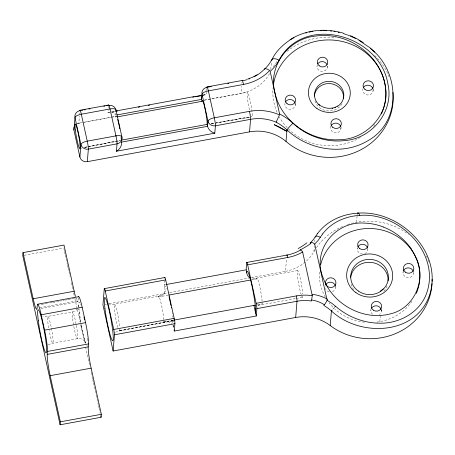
<?xml version="1.0" encoding="UTF-8"?>
<svg xmlns="http://www.w3.org/2000/svg" width="455" height="455" viewBox="0 0 455 455"><rect width="100%" height="100%" fill="white"/><g stroke="black" fill="none" stroke-linecap="round" stroke-linejoin="round"><path stroke-width="0.34" stroke-dasharray="2.27 1.71" d="M381.284 309.827L381.279 311.089L381.381 309.821M367.748 249.198L367.794 248.441M335.602 287.224L335.705 285.842M77.185 123.743A6.279 5.875 4.7 0 1 78.829 123.208L79.409 116.156M79.602 113.807L79.665 113.022M39.619 307.779L78.044 300.721L78.271 297.951M109.865 112.425L107.943 112.777L108.153 110.241M108.335 107.983L108.472 106.368M116.588 116.588A12.564 1.234 79.6 0 0 115.974 117.128L115.547 115.206L115.706 113.267M163.743 319.7A13.604 1.331 79.6 0 0 160.939 302.672A13.604 1.331 79.6 0 0 158.249 296.99C160.689 296.637 163.322 295.648 164.494 293.316C166.45 289.243 162.941 284.949 164.454 280.758M203.231 95.271L206.308 94.708L206.513 92.172M206.65 90.556L206.809 88.623M203.988 100.219L241.048 93.412L241.622 86.359M241.884 83.225L241.946 82.44M270.793 69.484L271.328 62.978M251.342 277.601L285.484 271.328L286.485 259.157M285.484 271.328A41.871 39.17 4.7 0 0 313.916 251.7L314.365 246.223M314.741 241.662L314.894 239.836M356.572 222.25L357.141 215.289M357.203 214.595L357.317 213.202M357.334 248.635L357.391 248.003M379.857 321.662L380.363 315.474M413.396 273.296L413.447 272.664M295.181 105.412L295.346 103.473M327.327 67.494L327.435 66.197M340.909 129.027L341.074 127.087M373.054 91.108L373.219 89.169M370.865 310.549L370.967 309.554A5.232 4.897 4.7 0 0 372.764 314.45M403.016 272.5L403.13 271.51M164.807 292.576L165.131 291.126L164.198 293.253L162.554 294.863L162.799 294.647L158.573 296.103L114.523 304.19L110.064 304.31L108.461 303.587M78.419 307.222L78.857 305.146L78.829 307.262M77.64 308.626L75.456 310.737L72.504 311.914L46.143 316.703L42.918 316.401M48.202 344.947L51.108 343.565L77.378 338.685C80.205 338.219 82.463 338.964 84.67 341L84.437 340.75L85.847 342.911L83.794 336.785L81.49 326.656M203.061 95.163L204.54 94.651L206.308 94.708M258.093 305.242L262.131 303.917A13.604 1.331 79.6 0 0 262.16 303.144M107.943 112.777L109.735 112.078M115.615 332.213L119.398 330.967L173.452 320.559M202.788 95.345L204.426 94.668L203.061 94.924M79.767 148.552L81.832 148.131M84.584 147.574L87.337 147.022M88.025 146.88L120.376 140.339L87.787 146.658M84.317 147.329L87.093 146.794M114.671 111.225L111.202 111.879L114.017 112.732L115.547 115.206M173.321 320.451L119.085 330.711L173.463 320.809M111.788 112.072L114.091 111.646M77.384 123.453L82.247 122.56M82.941 122.435L110.724 117.327M111.424 117.202L116.287 116.309M204.437 100.117L247.492 92.228M78.829 123.208L81.627 122.696M84.425 122.185L116.588 116.275M85.04 147.244L115.695 141.602M116.395 141.471L120.575 140.703M211.148 124.022L249.465 116.963L216.159 122.804M24.138 255.312L63.734 248.038M41.143 304.594L48.827 303.178M50.113 302.945L52.029 302.592M52.672 302.473L61.635 300.829M62.921 300.59L64.2 300.357M65.48 300.124L67.403 299.771M68.04 299.652L77.009 298.002M164.113 284.91L165.393 284.671M40.796 308.575L77.629 301.813M105.031 304.48L106.424 304.224M109.211 303.712L169.129 292.701M169.829 292.576L248.555 278.113M297.667 270.566L257.007 278.045L254.76 278.341L251.478 277.698M158.249 296.99L168.367 295.13M251.831 279.797L256.614 278.921A13.604 1.331 79.6 0 1 259.259 284.438A13.604 1.331 79.6 0 1 262.091 301.381M163.794 321.423A13.604 1.331 79.6 0 1 163.766 321.986L173.355 320.223M257.354 304.793L262.131 303.917M257.814 305.447L295.466 298.594M296.159 298.463L302.433 297.32M256.614 278.921L252.326 279.125M163.772 321.986C166.479 321.332 169.704 321.543 171.683 323.738M211.296 123.658L215.465 122.924M211.325 123.686L215.516 122.987M216.216 122.873L251.848 116.912M111.475 111.884L113.272 112.288M172.985 325.808L173.48 327.373M171.967 320.479L172.815 324.324M172.957 324.967L173.662 328.174M64.041 249.42L64.496 251.496M64.65 252.184L65.111 254.26M65.258 254.954L67.397 264.628M67.55 265.322L68.005 267.398M68.159 268.086L69.99 276.384M71.367 282.606L72.737 288.828M73.653 292.974L74.722 297.815M74.876 298.508L77.014 308.189M77.316 309.571L80.12 322.259M80.626 324.569L84.829 343.605M85.597 347.068L89.794 366.087M91.165 372.309L92.081 376.461M92.234 377.149L92.695 379.225M92.848 379.919L93.303 381.99M93.457 382.683L96.05 394.434M96.204 395.128L98.343 404.808M98.49 405.496L98.951 407.572M99.105 408.266L100.174 413.106M81.058 324.398L81.525 326.855M80.666 322.214L78.891 308.587M381.301 309.753L381.33 310.862M273.318 66.76A64.223 60.077 4.7 0 1 276.879 61.624M287.065 51.318A64.223 60.077 4.7 0 1 335.864 37.577M374.732 55.567A64.223 60.077 4.7 0 1 389.116 76.827M269.559 73.636A41.871 39.17 4.7 0 1 241.048 93.412M374.909 124.59A56.528 52.877 4.7 0 1 373.578 126.211M360.371 137.37A56.528 52.877 4.7 0 1 279.307 116.895M277.027 112.283A56.528 52.877 4.7 0 1 273 88.327M295.17 103.473A5.232 4.897 4.7 0 1 290.131 109.314A5.232 4.897 4.7 0 1 284.893 103.524M373.117 89.607A5.232 4.897 4.7 0 1 367.503 94.987A5.232 4.897 4.7 0 1 362.88 88.736M340.971 127.525A5.232 4.897 4.7 0 1 335.096 132.877A5.232 4.897 4.7 0 1 330.904 126.189M327.39 65.992A5.232 4.897 4.7 0 1 321.514 71.35A5.232 4.897 4.7 0 1 317.323 64.656M341.995 103.7A14.657 13.707 4.7 0 1 327.64 110.906A14.657 13.707 4.7 0 1 314.962 101.095M249.488 109.809A12.564 1.234 79.6 0 1 247.236 92.405A12.564 1.234 79.6 0 1 251.109 105.628A12.564 1.234 79.6 0 1 251.353 116.19M250.904 115.03A12.564 1.234 79.6 0 1 250.739 114.529M120.945 136.881A12.564 1.234 79.6 0 1 121.087 139.202M313.916 251.7A62.807 58.752 4.7 0 1 314.968 249.937M316.47 247.651A62.807 58.752 4.7 0 1 343.781 225.976M347.438 224.616A62.807 58.752 4.7 0 1 408.448 234.382M426.375 256.029A62.807 58.752 4.7 0 1 428.951 262.199M387.091 285.928A18.843 17.626 4.7 0 1 383.36 291.82M353.728 289.693A18.843 17.626 4.7 0 1 350.697 282.47M335.585 286.735A5.232 4.897 4.7 0 1 332.366 291.638M329.278 291.871A5.232 4.897 4.7 0 1 325.353 288.436M325.251 286.013A5.232 4.897 4.7 0 1 325.376 285.575M381.239 309.855A5.232 4.897 4.7 0 1 379.436 314.507M413.464 272.568A5.232 4.897 4.7 0 1 407.481 277.624A5.232 4.897 4.7 0 1 403.323 271.066M367.714 248.709A5.232 4.897 4.7 0 1 364.62 253.68M362.544 254.072A5.232 4.897 4.7 0 1 357.488 247.759M411.991 301.267A50.249 47.002 4.7 0 1 376.319 322.191M364.398 322.225A50.249 47.002 4.7 0 1 334.823 309.019M332.815 307.085A50.249 47.002 4.7 0 1 329.164 302.905M325.348 297.183A50.249 47.002 4.7 0 1 319.609 271.18M302.808 296.444A13.61 1.337 79.6 0 1 301.722 296.171M301.21 294.738A13.61 1.337 79.6 0 1 297.439 275.269A13.61 1.337 79.6 0 1 299.265 274.393A13.61 1.337 79.6 0 1 302.774 293.981M119.745 329.352A13.61 1.337 79.6 0 1 118.465 329.375M117.845 327.458A13.61 1.337 79.6 0 1 114.29 308.217A13.61 1.337 79.6 0 1 116.258 308.331A13.61 1.337 79.6 0 1 119.682 327.566M164.75 287.799A21.976 2.156 79.6 0 1 166.684 288.686M172.206 312.71A21.976 2.156 79.6 0 1 172.365 313.745M172.667 315.77A21.976 2.156 79.6 0 1 172.872 317.249M173.167 319.592A21.976 2.156 79.6 0 1 173.509 322.965M173.645 324.836A21.976 2.156 79.6 0 1 173.708 326.445M48.657 327.862A13.61 1.337 79.6 0 1 49.123 318.807A13.61 1.337 79.6 0 1 53.138 341.523A13.61 1.337 79.6 0 1 49.112 330.449M87.337 345.214A21.982 2.156 79.6 0 1 86.712 345.186M85.756 343.332A21.982 2.156 79.6 0 1 81.138 324.813M80.575 321.696A21.982 2.156 79.6 0 1 78.869 309.207M78.704 306.937A21.982 2.156 79.6 0 1 80.177 303.439M80.524 304.259A21.982 2.156 79.6 0 1 80.711 304.742M87.411 338.384A21.982 2.156 79.6 0 1 87.576 340.647M78.044 300.721A16.75 1.644 79.6 0 1 76.099 298.69M72.55 318.625A13.61 1.337 79.6 0 0 77.378 338.685A13.61 1.337 79.6 0 0 74.893 318.585A13.61 1.337 79.6 0 0 72.55 318.625"/><path stroke-width="0.68" d="M75.45 296.484A16.75 1.644 79.6 0 1 74.165 291.234L63.979 245.086L22.995 252.616L22.75 255.568L60.1 424.782L101.09 417.252L101.328 414.3L91.142 368.152A16.75 1.644 79.6 0 1 88.23 346.869L88.475 343.917A16.75 1.644 79.6 0 0 85.563 322.635L82.167 307.25A16.75 1.644 79.6 0 0 78.431 296.95M60.1 424.782L60.344 421.83L50.158 375.682A16.75 1.644 79.6 0 1 47.246 354.399L47.491 351.448A16.75 1.644 79.6 0 0 44.579 330.165L41.183 314.78A16.75 1.644 79.6 0 0 37.304 305.299L37.06 308.245A16.75 1.644 79.6 0 1 33.181 298.764L22.995 252.616M392.91 92.416A64.223 60.077 4.7 0 1 357.755 151.287A64.223 60.077 4.7 0 1 286.03 141.488A41.871 39.17 4.7 0 0 249.533 131.87L87.32 161.667A6.279 5.875 4.7 0 1 79.898 157.032L73.955 130.107L74.984 117.572A6.279 5.875 4.7 0 1 79.858 110.673L81.058 110.451M79.898 157.032L80.927 144.491L74.984 117.572A6.279 2.133 -12.4 0 1 81.314 114.228L110.008 108.955A6.279 2.133 -12.4 0 1 115.974 110.042L121.912 136.961L121.701 139.543M87.32 161.667L88.35 149.132A6.279 0.614 79.6 0 0 87.258 141.147L81.314 114.228A6.279 0.614 79.6 0 0 79.858 110.673M115.837 111.657L115.974 110.042A6.279 5.875 4.7 0 0 109.109 105.321M279.29 256.483L246.69 262.472A4.186 0.409 79.6 0 1 247.662 264.844L256.148 303.303A4.186 0.409 79.6 0 1 256.876 308.621L256.267 315.998L174.299 331.058L174.908 323.681A4.186 0.409 79.6 0 0 174.18 318.358L165.688 279.905A4.186 0.409 79.6 0 0 164.721 277.533L104.275 288.635L102.944 304.861L113.13 351.01L295.67 317.476A41.871 39.17 4.7 0 1 330.216 325.535A62.807 58.752 4.7 0 0 395.139 333.777A62.807 58.752 4.7 0 0 432.005 283.55M211.308 86.524L206.911 87.332A6.279 0.614 79.6 0 1 208.367 90.886L214.311 117.805A6.279 0.614 79.6 0 1 215.403 125.79L214.794 133.167L116.434 151.236L117.037 143.86A6.279 0.614 79.6 0 0 115.945 135.88L110.008 108.955A6.279 0.614 79.6 0 0 108.552 105.401M116.434 151.236C119.767 149.468 122.179 145.628 121.513 141.801M121.65 140.185L121.673 139.867M113.13 351.01L114.461 334.783A4.186 0.409 79.6 0 0 113.733 329.465L105.247 291.007A4.186 0.409 79.6 0 0 104.275 288.635M164.682 277.994L164.721 277.533M206.888 87.656L206.911 87.332A6.279 5.875 4.7 0 0 202.037 94.231L201.616 99.395L202.037 101.317A12.564 1.234 79.6 0 1 204.949 108.426A12.564 1.234 79.6 0 1 207.133 124.391C207.474 128.555 210.688 132.331 214.794 133.167M249.533 131.87L250.563 119.329A6.279 0.614 79.6 0 0 249.471 111.35L214.311 117.805A6.279 2.133 -12.4 0 0 207.981 121.149L207.56 126.314L121.491 142.125M249.977 278.221C245.188 274.718 246.161 267.506 246.69 262.472M271.504 60.805C274.957 52.206 282.219 45.244 289.846 40.12M286.03 141.488L286.98 129.925A6.279 0.432 -47.1 0 1 292.901 123.174C306.573 135.943 325.843 142.768 344.503 140.601C371.889 138.838 394.32 111.253 387.91 84.016C380.158 35.132 304.23 13.354 278.989 60.162A48.93 43.106 35.3 0 1 270.156 71.35L279.575 113.995M295.67 317.476L297.001 301.25A4.186 0.409 79.6 0 0 296.273 295.932L256.148 303.303M330.216 325.535L331.416 310.941L332.178 310.083M279.922 256.37L286.815 255.101A41.871 39.164 4.7 0 0 296.745 252.019L300.328 250.204A4.186 0.87 60.4 0 1 302.649 252.081L312.266 295.648L311.538 300.994L307.244 300.573A41.871 39.17 4.7 0 0 297.001 301.25L256.876 308.621M255.579 308.325L255.255 310.697L255.636 313.114A21.976 2.156 79.6 0 0 251.814 285.177A21.976 2.156 79.6 0 0 246.718 272.733M370.268 48.287C399.922 70.917 402.339 122.224 367.253 141.084C341.864 155.917 307.967 149.61 286.98 129.925A42.77 37.145 38.3 0 0 276.151 122.202L276.492 121.371M276.617 121.098L279.495 114.905A48.139 45.034 4.7 0 0 249.471 111.35M322.612 233.972L318.193 240.314L314.718 244.125A4.186 2.178 46.2 0 0 310.071 243.186L313.381 239.575L317.624 233.46M202.248 95.868L201.542 97.45L201.616 99.395L116.889 114.956M334.533 307.37C335.642 304.924 337.189 308.211 338.6 308.791C341.557 311.061 344.685 313.091 347.956 314.871C357.641 320.127 368.601 323.141 379.646 323.192C398.762 323.67 418.663 313.097 426.005 294.874C441.947 254.425 399.979 211.882 359.632 215.408A65.56 55.772 41.8 0 0 346.346 217.78L341.904 219.373A62.801 53.428 41.8 0 0 322.584 233.95M333.811 308.211L333.481 308.587M380.425 291.109L383.264 288.885M290.341 39.795L293.953 37.708M289.989 39.756C305.771 29.541 326.025 27.886 343.804 33.323M302.649 252.081L298.708 254.083A46.057 43.083 4.7 0 1 287.787 257.473L247.662 264.844M257.132 74.796L252.622 77.202L247.617 79.13M337.775 105.975C331.905 109.666 323.767 108.927 318.671 104.223M338.935 217.365L338.31 217.621A66.709 57.296 40.3 0 0 317.596 233.438M339.248 217.234L343.076 215.869A69.279 59.503 40.3 0 1 357.317 213.202C398.751 209.471 441.879 250.307 430.288 292.747C417.991 335.392 360.093 337.843 331.416 310.941A43.179 36.184 43.9 0 0 327.6 307.91L323.806 305.436A4.186 0.495 -59.7 0 0 327.111 300.289L314.718 244.125M305.743 33.01L306.619 32.766M309.281 32.129L310.475 31.884M116.059 110.963L192.237 96.938L202.128 95.448M108.705 104.991L80.017 110.264M207.07 86.922L242.231 80.461M81.655 110.343L82.85 110.121M84.044 109.905L85.239 109.683M88.827 109.024L90.022 108.808M103.768 106.282L104.963 106.06M106.754 105.731L107.954 105.509M227.79 83.498L228.888 83.293M264.344 69.103A6.307 2.406 40.3 0 1 269.707 70.548L266.243 73.795A48.145 45.034 4.7 0 1 243.533 84.425L208.367 90.886A6.279 2.133 -12.4 0 0 202.037 94.231L207.981 121.149A6.279 5.875 4.7 0 0 215.403 125.79L250.563 119.329A41.877 39.175 4.7 0 1 276.151 122.196M116.11 111.276L117.453 111.031M138.297 107.198L139.645 106.953M148.387 105.35L149.729 105.099M192.761 97.194L194.109 96.949M195.451 96.699L200.16 95.834M200.541 95.766L202.083 95.482M117.316 116.878L202.037 101.317M121.735 140.077L207.133 124.391M33.181 298.764L74.165 291.234M105.247 291.007L165.688 279.905M78.704 296.677L37.719 304.207M166.035 284.557L246.081 269.849M41.183 314.78L82.167 307.25M169.01 295.011L250.466 280.047M44.579 330.165L85.563 322.635M113.733 329.465L174.18 318.358M174.049 320.098L255.3 305.168M114.461 334.783L174.908 323.681M47.491 351.448L88.475 343.917M47.246 354.399L88.23 346.869M50.158 375.682L91.142 368.152M60.344 421.83L101.328 414.3M311.675 31.657L312.881 31.452M320.246 30.712L322.106 30.656M323.516 30.644L326.337 30.718M330.586 31.042L331.53 31.15M312.266 295.648L307.54 295.187A46.057 43.083 4.7 0 0 296.273 295.932M333.942 31.492L334.999 31.662M338.15 32.277L339.197 32.515M343.883 33.772L345.942 34.432M346.454 34.614L347.478 34.978M383.36 226.977L379.282 225.566A55.846 47.508 41.8 0 0 364.415 223.115C335.58 220.755 311.453 250.284 323.164 277.931C330.887 299.418 352.659 314.672 375.364 315.525A56.397 47.98 41.8 0 0 380.363 315.474L384.651 315.042A56.045 47.678 41.8 0 0 389.645 314.041C414.084 309.047 427 279.535 415.961 257.61A47.889 40.74 41.8 0 0 413.487 252.65L411.001 248.675M347.984 35.16L349.503 35.752M350.009 35.945L355.463 38.419M350.435 35.706L357.095 38.868L363.306 42.616M327.111 300.294L331.286 302.973A47.189 40.142 41.8 0 1 335.489 306.26M358.984 40.319L368.766 47.03M369.255 47.081L374.761 52.183M274.865 92.678C281.139 120.996 309.974 141.226 338.565 139.776C365.354 139.958 389.787 115.081 385.544 87.872C381.796 55.271 347.614 31.332 315.69 36.059C288.811 38.345 267.722 66.203 274.865 92.661M253.935 305.424L256.267 315.998M174.043 329.903L174.299 331.058M100.782 415.87L101.09 417.252M273.683 83.18A56.528 52.877 4.7 0 1 345.322 42.258A56.528 52.877 4.7 0 1 381.381 113.995M285.404 102.119A5.232 4.897 4.7 0 1 290.529 99.543A5.232 4.897 4.7 0 1 295.056 103.046M363.272 87.809A5.232 4.897 4.7 0 1 368.396 85.239A5.232 4.897 4.7 0 1 372.924 88.742M331.126 125.734A5.232 4.897 4.7 0 1 336.012 123.14A5.232 4.897 4.7 0 1 340.619 126.228M317.817 63.763A5.232 4.897 4.7 0 1 322.697 61.63A5.232 4.897 4.7 0 1 327.037 64.695M314.377 96.096A14.657 13.707 4.7 0 1 330.074 83.601A14.657 13.707 4.7 0 1 343.593 98.434M117.669 119.432A12.564 1.234 79.6 0 1 119.796 128.793M73.955 130.107A6.279 5.875 4.7 0 1 74.262 126.769M279.569 114.006A48.958 43.128 35.3 0 1 292.901 123.168M278.989 60.162A6.279 2.969 27.7 0 0 271.561 60.083A42.764 37.139 38.3 0 1 264.446 69.188L261.824 71.623A41.866 39.164 4.7 0 1 254.135 76.758M249.664 78.755A41.866 39.164 4.7 0 1 248.999 79.005M246.957 79.682A41.866 39.164 4.7 0 1 242.782 80.734M242.1 80.694A6.279 0.614 79.6 0 1 243.533 84.425M319.683 105.406A14.657 13.707 4.7 0 1 318.818 85.233A14.657 13.707 4.7 0 1 340.357 86.313A14.657 13.707 4.7 0 1 337.661 106.311M335.71 107.386A14.657 13.707 4.7 0 1 335.022 107.681M332.878 108.358A14.657 13.707 4.7 0 1 332.139 108.512M350.651 277.3A18.843 17.626 4.7 0 1 371.001 262.393A18.843 17.626 4.7 0 1 388.121 280.854M325.74 284.767A5.232 4.897 4.7 0 1 330.882 282.219A5.232 4.897 4.7 0 1 335.386 285.751M371.53 308.268A5.232 4.897 4.7 0 1 376.672 305.845A5.232 4.897 4.7 0 1 381.114 309.36M403.517 270.64A5.232 4.897 4.7 0 1 408.715 267.915A5.232 4.897 4.7 0 1 413.294 271.567M357.829 246.946A5.232 4.897 4.7 0 1 362.908 244.295A5.232 4.897 4.7 0 1 367.498 247.725M320.701 264.56A50.249 47.002 4.7 0 1 384.594 230.765A50.249 47.002 4.7 0 1 416.325 293.395M432.074 279.33A62.807 58.752 4.7 0 1 432.079 281.44M286.815 255.101A4.186 0.409 79.6 0 1 287.787 257.473M315.116 237.1A4.186 2.195 32.4 0 1 320.274 237.345M383.343 227.045A51.955 44.198 41.8 0 1 411.11 248.612M169.027 296.728A21.976 2.156 79.6 0 1 170.926 305.487M171.302 307.455A21.976 2.156 79.6 0 1 171.393 307.944M357.317 213.202A4.186 1.678 86.7 0 1 359.632 215.408M310.901 243.431A39.386 15.237 -22.9 0 1 300.146 249.96M312.426 294.385A39.397 37.225 2 0 1 327.714 299.333M311.709 299.97A31.401 29.683 5.1 0 1 324.318 304.714M306.937 242.794A31.395 12.285 -24.4 0 1 298.19 248.578M83.976 316.976A21.982 2.156 79.6 0 1 84.573 319.837M115.945 135.88L87.258 141.147A6.279 2.133 -12.4 0 0 80.927 144.491A6.279 5.875 4.7 0 0 88.35 149.132L117.037 143.86A6.279 5.875 4.7 0 0 121.912 136.961A6.279 2.133 -12.4 0 0 115.945 135.88M278.807 126.757L274.206 124.693L286.86 131.37L278.807 126.757M319.2 65.793A5.232 4.897 4.7 0 0 327.708 62.966A5.232 4.897 4.7 0 0 320.758 57.455A5.232 4.897 4.7 0 0 319.2 65.793M332.781 127.326A5.232 4.897 4.7 0 0 341.296 124.499A5.232 4.897 4.7 0 0 334.34 118.988A5.232 4.897 4.7 0 0 332.781 127.326M364.927 89.407A5.232 4.897 4.7 0 0 373.436 86.581A5.232 4.897 4.7 0 0 366.485 81.07A5.232 4.897 4.7 0 0 364.927 89.407M287.054 103.717A5.232 4.897 4.7 0 0 295.568 100.885A5.232 4.897 4.7 0 0 288.612 95.374A5.232 4.897 4.7 0 0 287.054 103.717M75.314 129.903A12.564 1.234 79.6 0 0 79.767 148.552A12.564 1.234 79.6 0 0 77.521 130.13A12.564 1.234 79.6 0 0 75.314 129.903M316.879 108.444A20.936 19.582 4.7 0 0 350.14 95.294A20.936 19.582 4.7 0 0 321.031 74.774A20.936 19.582 4.7 0 0 316.879 108.444M327.617 286.57A5.232 4.897 4.7 0 0 335.932 283.283A5.232 4.897 4.7 0 0 328.652 278.153A5.232 4.897 4.7 0 0 327.617 286.57M373.31 310.156A5.232 4.897 4.7 0 0 381.654 306.932A5.232 4.897 4.7 0 0 374.42 301.75A5.232 4.897 4.7 0 0 373.31 310.156M405.342 272.158A5.232 4.897 4.7 0 0 413.777 269.138A5.232 4.897 4.7 0 0 406.69 263.781A5.232 4.897 4.7 0 0 405.342 272.158M359.854 248.714A5.232 4.897 4.7 0 0 368.089 245.256A5.232 4.897 4.7 0 0 360.69 240.274A5.232 4.897 4.7 0 0 359.854 248.714M104.906 308.302A21.982 2.156 79.6 0 0 112.698 340.71A21.982 2.156 79.6 0 0 108.688 308.24A21.982 2.156 79.6 0 0 104.906 308.302M358.324 291.035A18.843 17.626 4.7 0 0 388.257 279.199A18.843 17.626 4.7 0 0 362.061 260.732A18.843 17.626 4.7 0 0 358.324 291.035M355.952 292.679A23.029 21.544 4.7 0 0 392.54 278.215A23.029 21.544 4.7 0 0 360.519 255.647A23.029 21.544 4.7 0 0 355.952 292.679M38.294 320.542A21.982 2.156 79.6 0 0 46.092 352.943A21.982 2.156 79.6 0 0 42.076 320.479A21.982 2.156 79.6 0 0 38.294 320.542"/></g></svg>
